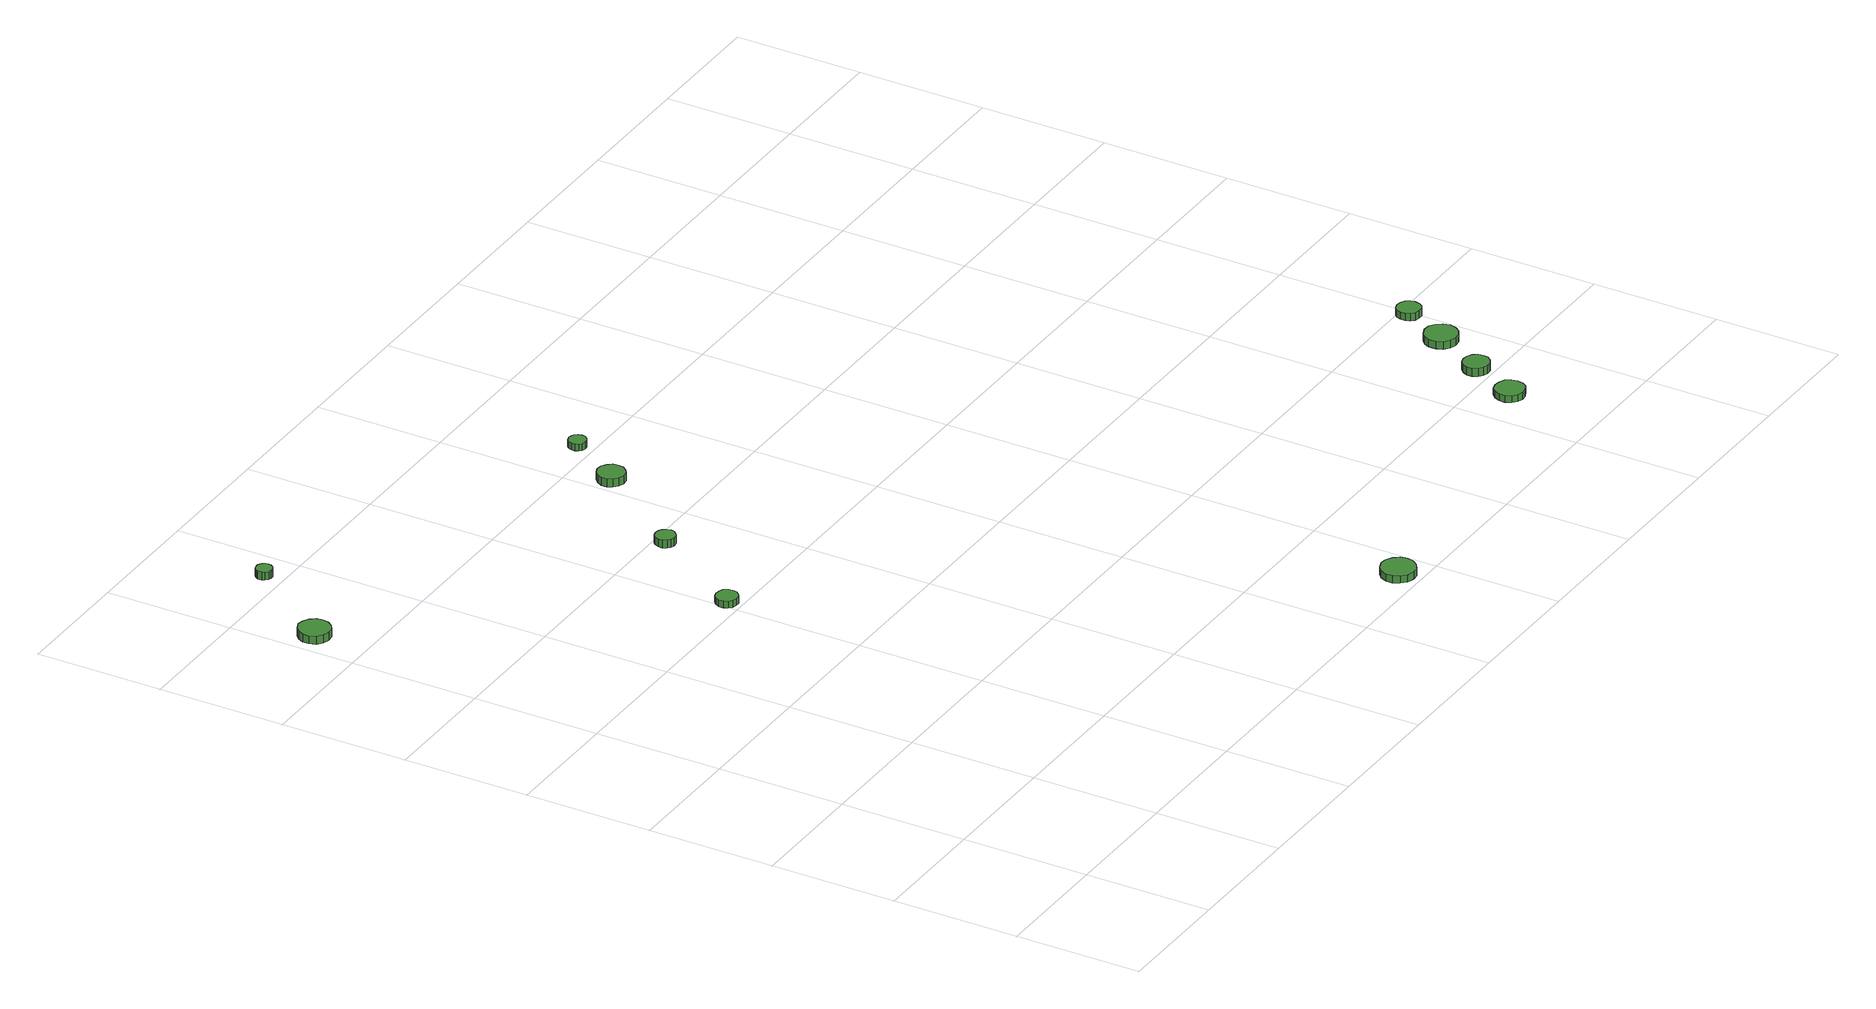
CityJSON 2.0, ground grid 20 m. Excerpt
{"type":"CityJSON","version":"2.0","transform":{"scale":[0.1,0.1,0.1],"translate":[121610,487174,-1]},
"CityObjects":{
"tree1":{"type":"SolitaryVegetationObject","attributes":{"function":"something"},"geometry":[{"type":"MultiSurface","lod":"1","boundaries":[[[0,1,2,3,4,5,6,7,8,9,10,11,12,13,14]],[[15,16,17,18,19,20,21,22,23,24,25,26,27,28,29]],[[0,29,28,1]],[[1,28,27,2]],[[2,27,26,3]],[[3,26,25,4]],[[4,25,24,5]],[[5,24,23,6]],[[6,23,22,7]],[[7,22,21,8]],[[8,21,20,9]],[[9,20,19,10]],[[10,19,18,11]],[[11,18,17,12]],[[12,17,16,13]],[[13,16,15,14]],[[14,15,29,0]]]}]},
"tree2":{"type":"SolitaryVegetationObject","attributes":{"function":"something"},"geometry":[{"type":"MultiSurface","lod":"1","boundaries":[[[30,31,32,33,34,35,36,37,38,39,40,41,42,43,44]],[[45,46,47,48,49,50,51,52,53,54,55,56,57,58,59]],[[30,59,58,31]],[[31,58,57,32]],[[32,57,56,33]],[[33,56,55,34]],[[34,55,54,35]],[[35,54,53,36]],[[36,53,52,37]],[[37,52,51,38]],[[38,51,50,39]],[[39,50,49,40]],[[40,49,48,41]],[[41,48,47,42]],[[42,47,46,43]],[[43,46,45,44]],[[44,45,59,30]]]}]},
"tree3":{"type":"SolitaryVegetationObject","attributes":{"function":"something"},"geometry":[{"type":"MultiSurface","lod":"1","boundaries":[[[60,61,62,63,64,65,66,67,68,69,70,71,72,73,74]],[[75,76,77,78,79,80,81,82,83,84,85,86,87,88,89]],[[60,89,88,61]],[[61,88,87,62]],[[62,87,86,63]],[[63,86,85,64]],[[64,85,84,65]],[[65,84,83,66]],[[66,83,82,67]],[[67,82,81,68]],[[68,81,80,69]],[[69,80,79,70]],[[70,79,78,71]],[[71,78,77,72]],[[72,77,76,73]],[[73,76,75,74]],[[74,75,89,60]]]}]},
"tree4":{"type":"SolitaryVegetationObject","attributes":{"function":"something"},"geometry":[{"type":"MultiSurface","lod":"1","boundaries":[[[90,91,92,93,94,95,96,97,98,99,100,101,102,103,104]],[[105,106,107,108,109,110,111,112,113,114,115,116,117,118,119]],[[90,119,118,91]],[[91,118,117,92]],[[92,117,116,93]],[[93,116,115,94]],[[94,115,114,95]],[[95,114,113,96]],[[96,113,112,97]],[[97,112,111,98]],[[98,111,110,99]],[[99,110,109,100]],[[100,109,108,101]],[[101,108,107,102]],[[102,107,106,103]],[[103,106,105,104]],[[104,105,119,90]]]}]},
"tree5":{"type":"SolitaryVegetationObject","attributes":{"function":"something"},"geometry":[{"type":"MultiSurface","lod":"1","boundaries":[[[120,121,122,123,124,125,126,127,128,129,130,131,132,133,134]],[[135,136,137,138,139,140,141,142,143,144,145,146,147,148,149]],[[120,149,148,121]],[[121,148,147,122]],[[122,147,146,123]],[[123,146,145,124]],[[124,145,144,125]],[[125,144,143,126]],[[126,143,142,127]],[[127,142,141,128]],[[128,141,140,129]],[[129,140,139,130]],[[130,139,138,131]],[[131,138,137,132]],[[132,137,136,133]],[[133,136,135,134]],[[134,135,149,120]]]}]},
"tree6":{"type":"SolitaryVegetationObject","attributes":{"function":"something"},"geometry":[{"type":"MultiSurface","lod":"1","boundaries":[[[150,151,152,153,154,155,156,157,158,159,160,161,162,163,164]],[[165,166,167,168,169,170,171,172,173,174,175,176,177,178,179]],[[150,179,178,151]],[[151,178,177,152]],[[152,177,176,153]],[[153,176,175,154]],[[154,175,174,155]],[[155,174,173,156]],[[156,173,172,157]],[[157,172,171,158]],[[158,171,170,159]],[[159,170,169,160]],[[160,169,168,161]],[[161,168,167,162]],[[162,167,166,163]],[[163,166,165,164]],[[164,165,179,150]]]}]},
"tree7":{"type":"SolitaryVegetationObject","attributes":{"function":"something"},"geometry":[{"type":"MultiSurface","lod":"1","boundaries":[[[180,181,182,183,184,185,186,187,188,189,190,191,192,193,194]],[[195,196,197,198,199,200,201,202,203,204,205,206,207,208,209]],[[180,209,208,181]],[[181,208,207,182]],[[182,207,206,183]],[[183,206,205,184]],[[184,205,204,185]],[[185,204,203,186]],[[186,203,202,187]],[[187,202,201,188]],[[188,201,200,189]],[[189,200,199,190]],[[190,199,198,191]],[[191,198,197,192]],[[192,197,196,193]],[[193,196,195,194]],[[194,195,209,180]]]}]},
"tree8":{"type":"SolitaryVegetationObject","attributes":{"function":"something"},"geometry":[{"type":"MultiSurface","lod":"1","boundaries":[[[210,211,212,213,214,215,216,217,218,219,220,221,222,223,224]],[[225,226,227,228,229,230,231,232,233,234,235,236,237,238,239]],[[210,239,238,211]],[[211,238,237,212]],[[212,237,236,213]],[[213,236,235,214]],[[214,235,234,215]],[[215,234,233,216]],[[216,233,232,217]],[[217,232,231,218]],[[218,231,230,219]],[[219,230,229,220]],[[220,229,228,221]],[[221,228,227,222]],[[222,227,226,223]],[[223,226,225,224]],[[224,225,239,210]]]}]},
"tree9":{"type":"SolitaryVegetationObject","attributes":{"function":"something"},"geometry":[{"type":"MultiSurface","lod":"1","boundaries":[[[240,241,242,243,244,245,246,247,248,249,250,251,252,253,254]],[[255,256,257,258,259,260,261,262,263,264,265,266,267,268,269]],[[240,269,268,241]],[[241,268,267,242]],[[242,267,266,243]],[[243,266,265,244]],[[244,265,264,245]],[[245,264,263,246]],[[246,263,262,247]],[[247,262,261,248]],[[248,261,260,249]],[[249,260,259,250]],[[250,259,258,251]],[[251,258,257,252]],[[252,257,256,253]],[[253,256,255,254]],[[254,255,269,240]]]}]},
"tree10":{"type":"SolitaryVegetationObject","attributes":{"function":"something"},"geometry":[{"type":"MultiSurface","lod":"1","boundaries":[[[270,271,272,273,274,275,276,277,278,279,280,281,282,283,284]],[[285,286,287,288,289,290,291,292,293,294,295,296,297,298,299]],[[270,299,298,271]],[[271,298,297,272]],[[272,297,296,273]],[[273,296,295,274]],[[274,295,294,275]],[[275,294,293,276]],[[276,293,292,277]],[[277,292,291,278]],[[278,291,290,279]],[[279,290,289,280]],[[280,289,288,281]],[[281,288,287,282]],[[282,287,286,283]],[[283,286,285,284]],[[284,285,299,270]]]}]},
"tree11":{"type":"SolitaryVegetationObject","attributes":{"function":"something"},"geometry":[{"type":"MultiSurface","lod":"1","boundaries":[[[300,301,302,303,304,305,306,307,308,309,310,311,312,313,314]],[[315,316,317,318,319,320,321,322,323,324,325,326,327,328,329]],[[300,329,328,301]],[[301,328,327,302]],[[302,327,326,303]],[[303,326,325,304]],[[304,325,324,305]],[[305,324,323,306]],[[306,323,322,307]],[[307,322,321,308]],[[308,321,320,309]],[[309,320,319,310]],[[310,319,318,311]],[[311,318,317,312]],[[312,317,316,313]],[[313,316,315,314]],[[314,315,329,300]]]}]}
},
"vertices":[
[56,1280,24],[54,1290,24],[48,1298,24],[39,1303,24],[29,1305,24],[19,1301,24],[11,1294,24],[7,1285,24],[7,1275,24],[11,1265,24],[19,1258,24],[29,1255,24],[39,1256,24],[48,1262,24],[54,1270,24],[54,1270,11],[48,1262,11],[39,1256,11],[29,1255,11],[19,1258,11],[11,1265,11],[7,1275,11],[7,1285,11],[11,1294,11],[19,1301,11],[29,1305,11],[39,1303,11],[48,1298,11],[54,1290,11],[56,1280,11],
[154,1425,24],[153,1430,24],[150,1434,24],[145,1437,24],[140,1437,24],[135,1436,24],[131,1432,24],[129,1428,24],[129,1422,24],[131,1418,24],[135,1414,24],[140,1412,24],[145,1413,24],[150,1416,24],[153,1420,24],[153,1420,11],[150,1416,11],[145,1413,11],[140,1412,11],[135,1414,11],[131,1418,11],[129,1422,11],[129,1428,11],[131,1432,11],[135,1436,11],[140,1437,11],[145,1437,11],[150,1434,11],[153,1430,11],[154,1425,11],
[427,822,17],[426,829,17],[422,835,17],[416,838,17],[409,839,17],[402,837,17],[397,832,17],[394,826,17],[394,819,17],[397,812,17],[402,808,17],[409,806,17],[416,806,17],[422,810,17],[426,815,17],[426,815,6],[422,810,6],[416,806,6],[409,806,6],[402,808,6],[397,812,6],[394,819,6],[394,826,6],[397,832,6],[402,837,6],[409,839,6],[416,838,6],[422,835,6],[426,829,6],[427,822,6],
[524,978,22],[522,985,22],[518,990,22],[513,993,22],[506,994,22],[500,992,22],[496,988,22],[493,982,22],[493,975,22],[496,969,22],[500,965,22],[506,963,22],[513,964,22],[518,967,22],[522,972,22],[522,972,9],[518,967,9],[513,964,9],[506,963,9],[500,965,9],[496,969,9],[493,975,9],[493,982,9],[496,988,9],[500,992,9],[506,994,9],[513,993,9],[518,990,9],[522,985,9],[524,978,9],
[643,1132,23],[642,1141,23],[636,1148,23],[629,1153,23],[620,1154,23],[612,1151,23],[605,1145,23],[601,1137,23],[601,1128,23],[605,1120,23],[612,1114,23],[620,1111,23],[629,1112,23],[636,1117,23],[642,1124,23],[642,1124,10],[636,1117,10],[629,1112,10],[620,1111,10],[612,1114,10],[605,1120,10],[601,1128,10],[601,1137,10],[605,1145,10],[612,1151,10],[620,1154,10],[629,1153,10],[636,1148,10],[642,1141,10],[643,1132,10],
[982,36,16],[980,47,16],[973,56,16],[963,62,16],[953,63,16],[942,59,16],[934,52,16],[929,42,16],[929,31,16],[934,21,16],[942,13,16],[953,10,16],[963,11,16],[973,17,16],[980,26,16],[980,26,4],[973,17,4],[963,11,4],[953,10,4],[942,13,4],[934,21,4],[929,31,4],[929,42,4],[934,52,4],[942,59,4],[953,63,4],[963,62,4],[973,56,4],[980,47,4],[982,36,4],
[700,1224,17],[699,1230,17],[695,1235,17],[690,1237,17],[685,1238,17],[679,1236,17],[675,1232,17],[673,1227,17],[673,1221,17],[675,1216,17],[679,1212,17],[685,1211,17],[690,1211,17],[695,1214,17],[699,1219,17],[699,1219,6],[695,1214,6],[690,1211,6],[685,1211,6],[679,1212,6],[675,1216,6],[673,1221,6],[673,1227,6],[675,1232,6],[679,1236,6],[685,1238,6],[690,1237,6],[695,1235,6],[699,1230,6],[700,1224,6],
[1493,149,16],[1491,158,16],[1486,166,16],[1477,170,16],[1468,171,16],[1459,169,16],[1452,162,16],[1448,153,16],[1448,144,16],[1452,135,16],[1459,129,16],[1468,126,16],[1477,127,16],[1486,132,16],[1491,139,16],[1491,139,5],[1486,132,5],[1477,127,5],[1468,126,5],[1459,129,5],[1452,135,5],[1448,144,5],[1448,153,5],[1452,162,5],[1459,169,5],[1468,171,5],[1477,170,5],[1486,166,5],[1491,158,5],[1493,149,5],
[1528,225,18],[1527,233,18],[1522,240,18],[1514,244,18],[1506,245,18],[1498,243,18],[1492,237,18],[1488,229,18],[1488,221,18],[1492,213,18],[1498,208,18],[1506,205,18],[1514,206,18],[1522,210,18],[1527,217,18],[1527,217,5],[1522,210,5],[1514,206,5],[1506,205,5],[1498,208,5],[1492,213,5],[1488,221,5],[1488,229,5],[1492,237,5],[1498,243,5],[1506,245,5],[1514,244,5],[1522,240,5],[1527,233,5],[1528,225,5],
[1581,309,17],[1578,320,17],[1572,328,17],[1563,334,17],[1552,335,17],[1542,331,17],[1534,324,17],[1530,315,17],[1530,304,17],[1534,294,17],[1542,287,17],[1552,284,17],[1563,285,17],[1572,290,17],[1578,299,17],[1578,299,5],[1572,290,5],[1563,285,5],[1552,284,5],[1542,287,5],[1534,294,5],[1530,304,5],[1530,315,5],[1534,324,5],[1542,331,5],[1552,335,5],[1563,334,5],[1572,328,5],[1578,320,5],[1581,309,5],
[1613,385,17],[1611,392,17],[1607,398,17],[1600,402,17],[1592,403,17],[1585,401,17],[1580,396,17],[1577,389,17],[1577,381,17],[1580,374,17],[1585,369,17],[1592,367,17],[1600,367,17],[1607,371,17],[1611,377,17],[1611,377,5],[1607,371,5],[1600,367,5],[1592,367,5],[1585,369,5],[1580,374,5],[1577,381,5],[1577,389,5],[1580,396,5],[1585,401,5],[1592,403,5],[1600,402,5],[1607,398,5],[1611,392,5],[1613,385,5]
]}
